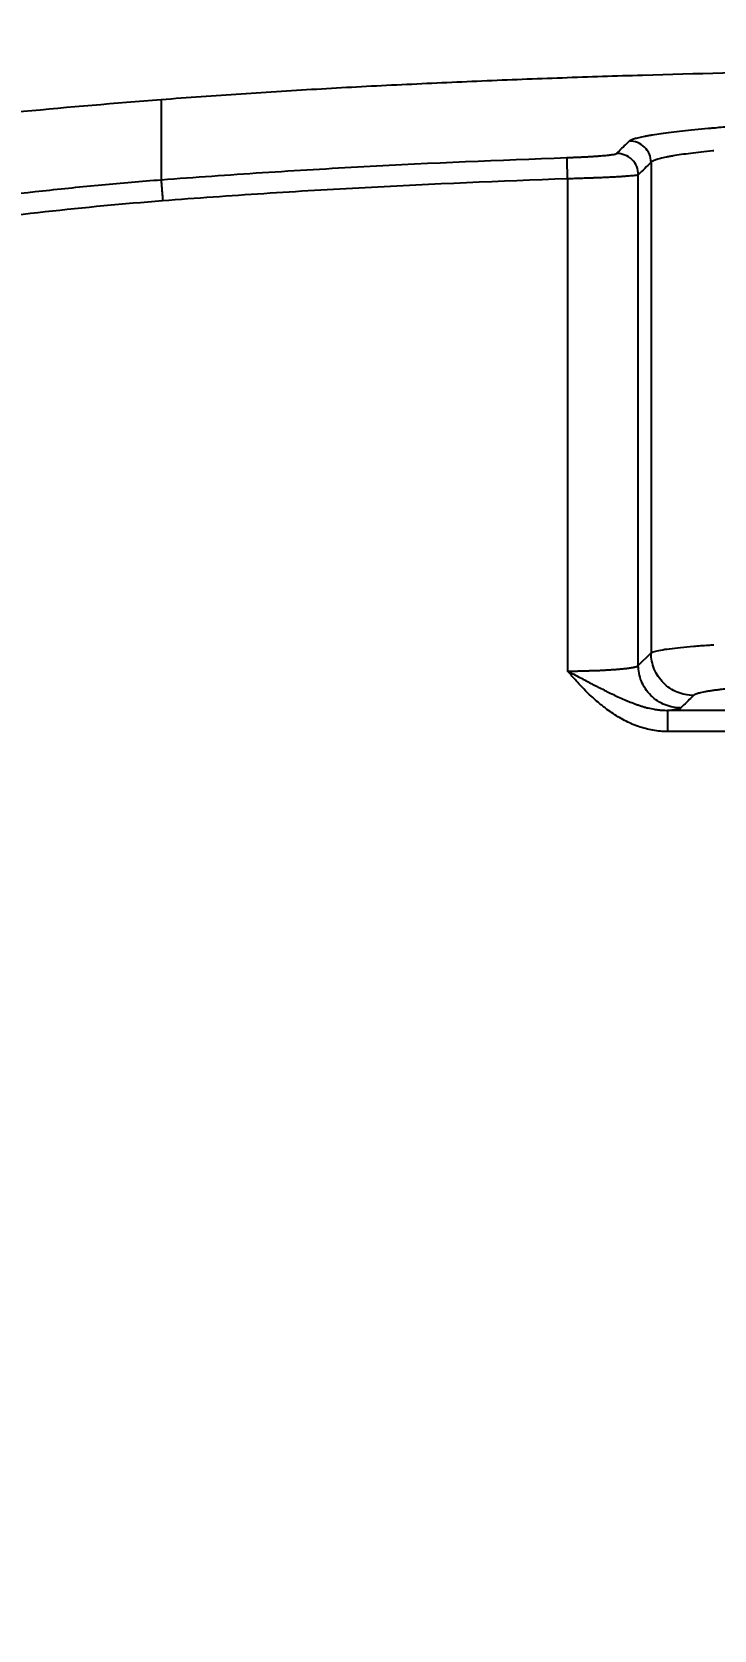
# Model space of a CAD drawing. Extents: x 2759 to 9191, y -64 to 2464.
# Drawn here: x 6710.8 to 6759, y 1772.8 to 1885.6 of the extents above; entities that cross this region are included whole.
import ezdxf

# ---------------------------------------------------------------- set-up
doc = ezdxf.new("R2010")
doc.units = 0
doc.header["$LTSCALE"] = 20
doc.header["$MEASUREMENT"] = 0
doc.layers.get('0').update_dxf_attribs({"linetype": 'CONTINUOUS'})
doc.layers.get('DEFPOINTS').update_dxf_attribs({"linetype": 'CONTINUOUS'})
doc.styles.get("Standard").update_dxf_attribs({"font": 'NanumGothic.ttf'})
doc.dimstyles.get("Standard").update_dxf_attribs({"dimtxt": 2.7, "dimasz": 2.5, "dimexe": 1.5, "dimexo": 1.5, "dimgap": 1.5, "dimtad": 1, "dimdec": 0, "dimlfac": 10, "dimzin": 0, "dimdsep": 46, "dimtxsty": 'Standard', "dimcen": 0, "dimclrt": 2, "dimadec": 0, "dimazin": 0, "dimtfac": 1, "dimtdec": 0, "dimtmove": 0, "dimatfit": 3, "dimfxl": 0, "dimtolj": 1, "dimtzin": 0, "dimarcsym": 0})

# ---------------------------------------------------------------- blocks, each defined once
blk = doc.blocks.new('*D28')
at = {"color": 3, "lineweight": -2}
for p, q in [((6574.99, 1685.19), (6574.99, 1966.5)), ((7259.58, 1685.19), (7259.58, 1966.5)), ((6594.99, 1961.5), (7239.58, 1961.5))]:
    blk.add_line(p, q, dxfattribs=at)
at = {"color": 3}
for points in [[(6594.99, 1964.83), (6594.99, 1958.17), (6574.99, 1961.5)], [(7239.58, 1964.83), (7239.58, 1958.17), (7259.58, 1961.5)]]:
    blk.add_solid(points, dxfattribs=at)
at = {"layer": 'DEFPOINTS', "color": 0}
for p in [(7259.58, 1961.5), (6574.99, 1683.69), (7259.58, 1683.69)]:
    blk.add_point(p, dxfattribs=at)
at = {"color": 2, "insert": (6917.29, 1985.11), "char_height": 25, "attachment_point": 5}
blk.add_mtext('\\A1;685', dxfattribs=at)

msp = doc.modelspace()

# ---------------------------------------------------------------- linework, layer by layer
at = {"color": 7, "linetype": 'Continuous'}
for p, q in [((6754.54, 1876.39), (6754.54, 1841.75)), ((6753.64, 1840.86), (6753.64, 1875.51)), ((6753.64, 1840.86), (6754.54, 1841.75))]:
    msp.add_line(p, q, dxfattribs=at)
for centre, major_axis, ratio, start_param, end_param in [((6753.04, 1876.39), (-1.05, 1.07), 0.997304, 3.935721, 5.534739), ((6748.65, 1875.22), (-0.05, 1.5), 0.00001, 4.712414, 6.233299), ((6752.15, 1875.51), (-1.05, 1.07), 0.997302, 3.935293, 5.53518)]:
    msp.add_ellipse(centre, major_axis=major_axis, ratio=ratio, start_param=start_param, end_param=end_param, dxfattribs=at)
for points, knots in [([(6765.29, 1882.81), (6761.51, 1882.73), (6757.73, 1882.64), (6752.05, 1882.47), (6750.16, 1882.41), (6746.38, 1882.27), (6744.49, 1882.2), (6740.71, 1882.04), (6738.82, 1881.95), (6735.04, 1881.77), (6731.26, 1881.57), (6727.49, 1881.33), (6723.71, 1881.08), (6721.83, 1880.95), (6719.94, 1880.8)], [0, 0, 0, 0, 0.25, 0.25, 0.375, 0.375, 0.5, 0.5, 0.625, 0.625, 0.75, 0.875, 0.875, 1, 1, 1, 1]), ([(6719.94, 1880.8), (6716.7, 1880.55), (6713.45, 1880.28), (6706.98, 1879.65), (6703.75, 1879.3), (6697.3, 1878.51), (6694.08, 1878.07), (6689.26, 1877.33), (6687.66, 1877.06), (6684.45, 1876.51), (6682.85, 1876.21), (6680.46, 1875.75), (6679.66, 1875.59), (6678.46, 1875.34), (6678.06, 1875.26), (6677.27, 1875.09), (6675.27, 1874.66), (6673.29, 1874.2), (6670.14, 1873.44), (6668.57, 1873.03), (6665.44, 1872.18), (6663.89, 1871.74), (6659.25, 1870.33), (6656.19, 1869.3), (6651.65, 1867.6), (6650.15, 1867), (6647.17, 1865.76), (6645.68, 1865.11), (6642.74, 1863.74), (6641.28, 1863.03), (6639.11, 1861.91), (6638.39, 1861.53), (6637.31, 1860.94), (6636.96, 1860.74), (6636.42, 1860.44), (6636.24, 1860.34), (6635.88, 1860.14), (6634.29, 1859.23), (6632.72, 1858.28), (6629.98, 1856.53), (6628.64, 1855.62), (6626.01, 1853.74), (6624.72, 1852.77), (6622.19, 1850.77), (6620.96, 1849.74), (6618.54, 1847.6), (6617.36, 1846.5), (6615.64, 1844.8), (6615.07, 1844.22), (6613.95, 1843.05), (6613.4, 1842.46), (6612.3, 1841.25), (6611.76, 1840.64), (6610.97, 1839.71), (6610.7, 1839.4), (6610.18, 1838.77), (6609.92, 1838.45), (6608.62, 1836.86), (6607.62, 1835.56), (6606.41, 1833.9), (6606.17, 1833.57), (6605.7, 1832.9), (6604.99, 1831.89), (6604.31, 1830.87), (6602.96, 1828.82), (6602.09, 1827.44), (6600.42, 1824.63), (6599.62, 1823.2), (6598.08, 1820.32), (6597.33, 1818.86), (6596.44, 1817.02), (6596.26, 1816.65), (6595.91, 1815.91), (6595.39, 1814.79), (6594.88, 1813.67), (6593.89, 1811.42), (6593.26, 1809.91), (6592.65, 1808.38)], [0, 0, 0, 0, 0.0625, 0.0625, 0.125, 0.125, 0.1875, 0.1875, 0.21875, 0.21875, 0.25, 0.25, 0.265625, 0.265625, 0.273437, 0.273437, 0.28125, 0.3125, 0.3125, 0.34375, 0.34375, 0.375, 0.375, 0.4375, 0.4375, 0.46875, 0.46875, 0.5, 0.5, 0.53125, 0.53125, 0.546875, 0.546875, 0.554687, 0.554687, 0.558594, 0.558594, 0.5625, 0.59375, 0.59375, 0.625, 0.625, 0.65625, 0.65625, 0.6875, 0.6875, 0.71875, 0.71875, 0.734375, 0.734375, 0.75, 0.75, 0.765625, 0.765625, 0.773437, 0.773437, 0.78125, 0.78125, 0.8125, 0.8125, 0.820312, 0.820312, 0.828125, 0.84375, 0.84375, 0.875, 0.875, 0.90625, 0.90625, 0.9375, 0.9375, 0.945312, 0.945312, 0.953125, 0.96875, 0.96875, 1, 1, 1, 1]), ([(6719.94, 1880.8), (6719.94, 1880.78), (6719.94, 1880.75), (6719.94, 1880.7), (6719.94, 1880.65), (6719.94, 1880.6), (6719.94, 1880.54), (6719.94, 1880.49), (6719.94, 1880.44), (6719.94, 1880.36), (6719.94, 1880.22), (6719.94, 1880.05), (6719.94, 1879.86), (6719.94, 1879.67), (6719.94, 1879.45), (6719.94, 1879.14), (6719.94, 1878.77), (6719.94, 1878.35), (6719.94, 1877.95), (6719.94, 1877.64), (6719.94, 1877.38), (6719.94, 1877.13), (6719.94, 1876.76), (6719.94, 1876.46), (6719.94, 1876.27), (6719.94, 1876.21), (6719.94, 1876.15), (6719.94, 1876.1), (6719.94, 1876.04), (6719.94, 1875.98), (6719.94, 1875.93), (6719.94, 1875.87), (6719.94, 1875.82), (6719.94, 1875.76), (6719.94, 1875.72), (6719.94, 1875.68), (6719.94, 1875.66), (6719.94, 1875.62), (6719.94, 1875.58), (6719.94, 1875.53), (6719.94, 1875.46), (6719.94, 1875.41), (6719.94, 1875.36), (6719.94, 1875.33), (6719.94, 1875.29), (6719.94, 1875.26), (6719.94, 1875.23), (6719.94, 1875.19), (6719.94, 1875.17), (6719.94, 1875.16)], [0, 0, 0, 0, 0.009096, 0.018192, 0.027287, 0.036383, 0.045478, 0.054574, 0.063669, 0.074492, 0.098825, 0.136669, 0.164664, 0.198329, 0.237663, 0.282668, 0.360993, 0.435768, 0.506992, 0.574667, 0.599238, 0.643928, 0.708738, 0.793666, 0.803621, 0.813575, 0.82353, 0.833485, 0.843439, 0.853394, 0.863348, 0.873303, 0.883257, 0.893211, 0.903165, 0.906068, 0.91061, 0.916791, 0.924613, 0.934074, 0.945175, 0.957915, 0.963928, 0.969941, 0.975953, 0.981965, 0.987977, 0.993989, 1, 1, 1, 1]), ([(6752.99, 1877.89), (6753.02, 1877.91), (6753.07, 1877.94), (6753.19, 1878), (6753.35, 1878.06), (6753.68, 1878.15), (6753.96, 1878.21), (6754.2, 1878.25), (6754.32, 1878.28), (6754.48, 1878.3), (6754.55, 1878.32), (6754.6, 1878.32), (6754.62, 1878.33), (6754.83, 1878.36), (6755.04, 1878.39), (6755.48, 1878.46), (6755.95, 1878.52), (6756.74, 1878.61), (6757.61, 1878.7), (6758.25, 1878.76), (6758.66, 1878.8), (6758.79, 1878.81), (6758.92, 1878.82), (6759.01, 1878.83), (6759.05, 1878.83), (6759.27, 1878.85), (6759.44, 1878.87), (6759.98, 1878.91), (6760.72, 1878.97), (6761.9, 1879.05), (6763.14, 1879.13), (6764.01, 1879.18), (6764.9, 1879.23), (6765.35, 1879.26), (6765.82, 1879.28)], [0, 0, 0, 0, 0.0625, 0.0625, 0.125, 0.1875, 0.25, 0.25, 0.28125, 0.296875, 0.304688, 0.304688, 0.3125, 0.3125, 0.375, 0.375, 0.4375, 0.5, 0.5625, 0.625, 0.625, 0.640625, 0.648438, 0.648438, 0.65625, 0.65625, 0.6875, 0.6875, 0.75, 0.8125, 0.875, 0.9375, 0.9375, 1, 1, 1, 1]), ([(6752.1, 1877), (6752.15, 1877.06), (6752.2, 1877.11), (6752.46, 1877.36), (6752.67, 1877.57), (6752.92, 1877.81), (6752.96, 1877.85), (6752.99, 1877.89)], [0, 0, 0, 0, 0.175122, 0.175122, 0.875609, 0.875609, 1, 1, 1, 1]), ([(6719.94, 1875.16), (6722.32, 1875.34), (6724.71, 1875.51), (6729.48, 1875.82), (6731.87, 1875.96), (6739.04, 1876.35), (6743.82, 1876.55), (6748.6, 1876.72)], [0, 0, 0, 0, 0.25, 0.25, 0.5, 0.5, 1, 1, 1, 1]), ([(6748.6, 1876.72), (6748.71, 1876.72), (6748.82, 1876.73), (6749.04, 1876.74), (6749.26, 1876.75), (6749.47, 1876.76), (6749.63, 1876.76), (6749.69, 1876.77), (6749.77, 1876.77), (6749.79, 1876.77), (6749.84, 1876.78), (6749.97, 1876.78), (6750.2, 1876.8), (6750.49, 1876.81), (6750.67, 1876.83), (6750.78, 1876.83), (6750.8, 1876.83), (6750.84, 1876.84), (6750.91, 1876.84), (6750.97, 1876.85), (6751.09, 1876.86), (6751.24, 1876.87), (6751.38, 1876.88), (6751.48, 1876.89), (6751.51, 1876.9), (6751.55, 1876.9), (6751.57, 1876.9), (6751.6, 1876.91), (6751.67, 1876.91), (6751.78, 1876.93), (6751.91, 1876.95), (6751.97, 1876.96), (6752.01, 1876.97), (6752.03, 1876.97), (6752.05, 1876.98), (6752.06, 1876.98), (6752.08, 1876.99), (6752.09, 1877), (6752.1, 1877)], [0, 0, 0, 0, 0.0625, 0.0625, 0.125, 0.1875, 0.1875, 0.21875, 0.21875, 0.234375, 0.234375, 0.25, 0.3125, 0.375, 0.4375, 0.4375, 0.453125, 0.453125, 0.46875, 0.5, 0.5, 0.5625, 0.625, 0.625, 0.65625, 0.65625, 0.671875, 0.671875, 0.6875, 0.75, 0.8125, 0.875, 0.875, 0.90625, 0.90625, 0.9375, 0.9375, 1, 1, 1, 1]), ([(6758.97, 1877.21), (6758.95, 1877.21), (6758.63, 1877.18), (6758.06, 1877.11), (6757.32, 1877.02), (6756.88, 1876.96), (6756.46, 1876.9), (6756.27, 1876.87), (6756.07, 1876.83), (6756.05, 1876.83), (6756, 1876.82), (6755.94, 1876.81), (6755.79, 1876.78), (6755.67, 1876.76), (6755.45, 1876.71), (6755.18, 1876.65), (6754.87, 1876.56), (6754.72, 1876.5), (6754.61, 1876.45), (6754.57, 1876.42), (6754.54, 1876.39)], [0, 0, 0, 0, 0.00952, 0.119573, 0.229626, 0.33968, 0.33968, 0.449733, 0.449733, 0.46349, 0.46349, 0.477246, 0.50476, 0.559787, 0.559787, 0.66984, 0.779893, 0.889947, 0.889947, 1, 1, 1, 1]), ([(6748.65, 1875.22), (6743.88, 1875.05), (6739.11, 1874.85), (6731.96, 1874.47), (6729.58, 1874.33), (6724.82, 1874.02), (6722.43, 1873.85), (6720.05, 1873.66)], [0, 0, 0, 0, 0.5, 0.5, 0.75, 0.75, 1, 1, 1, 1]), ([(6753.64, 1875.51), (6753.64, 1875.5), (6753.62, 1875.49), (6753.58, 1875.49), (6753.57, 1875.48), (6753.54, 1875.48), (6753.52, 1875.47), (6753.46, 1875.46), (6753.42, 1875.46), (6753.31, 1875.45), (6753.2, 1875.43), (6753.05, 1875.42), (6752.95, 1875.41), (6752.93, 1875.41), (6752.89, 1875.41), (6752.87, 1875.4), (6752.8, 1875.4), (6752.76, 1875.4), (6752.62, 1875.39), (6752.42, 1875.37), (6752.21, 1875.36), (6752.03, 1875.35), (6751.95, 1875.35), (6751.85, 1875.34), (6751.79, 1875.34), (6751.76, 1875.34), (6751.61, 1875.33), (6751.48, 1875.32), (6751.21, 1875.31), (6750.94, 1875.3), (6750.65, 1875.29), (6750.47, 1875.28), (6750.43, 1875.28), (6750.36, 1875.28), (6750.32, 1875.27), (6750.2, 1875.27), (6750.13, 1875.27), (6749.9, 1875.26), (6749.59, 1875.25), (6749.28, 1875.24), (6748.97, 1875.23), (6748.81, 1875.23), (6748.65, 1875.22)], [0, 0, 0, 0, 0.0625, 0.0625, 0.09375, 0.09375, 0.125, 0.125, 0.1875, 0.1875, 0.25, 0.3125, 0.3125, 0.328125, 0.328125, 0.34375, 0.34375, 0.375, 0.375, 0.4375, 0.5, 0.5, 0.53125, 0.546875, 0.546875, 0.5625, 0.5625, 0.625, 0.625, 0.6875, 0.75, 0.75, 0.765625, 0.765625, 0.78125, 0.78125, 0.8125, 0.8125, 0.875, 0.9375, 0.9375, 1, 1, 1, 1]), ([(6719.94, 1492.22), (6717.15, 1492.43), (6714.36, 1492.69), (6708.81, 1493.31), (6706.05, 1493.66), (6700.54, 1494.46), (6697.8, 1494.91), (6692.34, 1495.92), (6689.62, 1496.48), (6684.21, 1497.71), (6681.52, 1498.38), (6676.16, 1499.85), (6673.5, 1500.66), (6669.53, 1501.97), (6668.21, 1502.42), (6665.58, 1503.37), (6664.27, 1503.86), (6662.31, 1504.63), (6661.33, 1505.02), (6660.35, 1505.43), (6659.87, 1505.63), (6659.7, 1505.7), (6659.38, 1505.84), (6657.92, 1506.46), (6656.48, 1507.1), (6653.94, 1508.29), (6651.42, 1509.51), (6647.71, 1511.47), (6645.29, 1512.86), (6642.9, 1514.3), (6641.71, 1515.04), (6639.38, 1516.57), (6638.22, 1517.36), (6635.94, 1518.98), (6634.82, 1519.82), (6633.15, 1521.11), (6632.33, 1521.77), (6631.37, 1522.55), (6630.97, 1522.89), (6630.7, 1523.12), (6630.56, 1523.23), (6629.35, 1524.26), (6628.3, 1525.2), (6626.25, 1527.11), (6625.25, 1528.08), (6623.3, 1530.07), (6622.35, 1531.09), (6620.5, 1533.16), (6619.6, 1534.22), (6617.85, 1536.38), (6617.01, 1537.48), (6615.36, 1539.72), (6614.57, 1540.86), (6613.41, 1542.6), (6613.04, 1543.19), (6612.29, 1544.38), (6611.93, 1544.97), (6611.21, 1546.18), (6610.86, 1546.78), (6610.16, 1548.01), (6609.82, 1548.62), (6609.4, 1549.4), (6609.32, 1549.55), (6609.15, 1549.87), (6609.07, 1550.02), (6608.82, 1550.49), (6608.33, 1551.43), (6607.85, 1552.37), (6606.92, 1554.26), (6606.32, 1555.52), (6605.15, 1558.07), (6604.6, 1559.35), (6602.98, 1563.22), (6601.98, 1565.82), (6600.12, 1571.08), (6599.25, 1573.73), (6597.64, 1579.06), (6596.89, 1581.75), (6595.5, 1587.16), (6594.85, 1589.89), (6594.1, 1593.31), (6593.88, 1594.34), (6593.66, 1595.37), (6593.52, 1596.06), (6593.45, 1596.4), (6593.1, 1598.12), (6592.83, 1599.5), (6592.06, 1603.62), (6591.58, 1606.38), (6590.7, 1611.89), (6590.3, 1614.64), (6589.17, 1622.91), (6588.55, 1628.42), (6587.76, 1636.69), (6587.51, 1639.45), (6587.08, 1644.97), (6586.89, 1647.73), (6586.39, 1656.01), (6585.91, 1667.06), (6585.76, 1678.11), (6585.76, 1689.17), (6585.83, 1694.7), (6586.14, 1705.76), (6586.38, 1711.29), (6586.89, 1719.6), (6587.08, 1722.37), (6587.51, 1727.91), (6587.75, 1730.68), (6588.29, 1736.22), (6588.58, 1738.99), (6589.05, 1743.14), (6589.22, 1744.53), (6589.57, 1747.3), (6589.75, 1748.69), (6590.69, 1755.62), (6591.57, 1761.14), (6593.11, 1769.36), (6593.66, 1772.09), (6594.86, 1777.54), (6595.51, 1780.25), (6596.9, 1785.65), (6597.64, 1788.33), (6599.26, 1793.68), (6600.13, 1796.34), (6601.19, 1799.31), (6601.3, 1799.64), (6601.54, 1800.3), (6601.66, 1800.63), (6602.03, 1801.62), (6602.77, 1803.59), (6603.55, 1805.53), (6605.17, 1809.4), (6606.33, 1811.93), (6607.87, 1815.05), (6608.19, 1815.67), (6608.83, 1816.9), (6609.15, 1817.52), (6610.15, 1819.35), (6610.83, 1820.56), (6611.9, 1822.36), (6612.26, 1822.95), (6613, 1824.13), (6613.38, 1824.72), (6614.54, 1826.47), (6615.34, 1827.62), (6616.58, 1829.32), (6617.01, 1829.88), (6617.54, 1830.58), (6617.65, 1830.72), (6617.87, 1831), (6618.2, 1831.41), (6619.4, 1832.93), (6620.54, 1834.26), (6622.4, 1836.34), (6623.35, 1837.36), (6625.3, 1839.34), (6626.29, 1840.31), (6628.32, 1842.2), (6629.36, 1843.12), (6631.47, 1844.92), (6632.55, 1845.79), (6634.74, 1847.5), (6635.85, 1848.33), (6638.12, 1849.95), (6639.27, 1850.74), (6641.03, 1851.89), (6641.91, 1852.46), (6642.96, 1853.1), (6643.41, 1853.38), (6643.71, 1853.56), (6643.86, 1853.65), (6645.21, 1854.47), (6646.43, 1855.17), (6648.88, 1856.52), (6651.35, 1857.83), (6653.85, 1859.05), (6657.63, 1860.81), (6660.18, 1861.91), (6665.35, 1863.94), (6667.96, 1864.89), (6673.23, 1866.64), (6675.89, 1867.44), (6679.93, 1868.56), (6681.28, 1868.92), (6683.31, 1869.43), (6683.99, 1869.6), (6685.01, 1869.84), (6685.35, 1869.92), (6686.04, 1870.08), (6687.74, 1870.48), (6689.45, 1870.85), (6691.51, 1871.27), (6692.2, 1871.41), (6693.58, 1871.68), (6694.26, 1871.81), (6697.71, 1872.45), (6700.47, 1872.9), (6706.01, 1873.71), (6708.79, 1874.07), (6712.96, 1874.53), (6714.35, 1874.67), (6717.15, 1874.93), (6718.54, 1875.05), (6719.94, 1875.16)], [0, 0, 0, 0, 0.015625, 0.015625, 0.03125, 0.03125, 0.046875, 0.046875, 0.0625, 0.0625, 0.078125, 0.078125, 0.09375, 0.09375, 0.101562, 0.101562, 0.109375, 0.109375, 0.113281, 0.115234, 0.115234, 0.116211, 0.116211, 0.117187, 0.125, 0.125, 0.132812, 0.140625, 0.148437, 0.148437, 0.15625, 0.15625, 0.164062, 0.164062, 0.171875, 0.171875, 0.175781, 0.177734, 0.178711, 0.178711, 0.179687, 0.179687, 0.1875, 0.1875, 0.195312, 0.195312, 0.203125, 0.203125, 0.210937, 0.210937, 0.21875, 0.21875, 0.226562, 0.226562, 0.230469, 0.230469, 0.234375, 0.234375, 0.238281, 0.238281, 0.242187, 0.242187, 0.243164, 0.243164, 0.244141, 0.244141, 0.246094, 0.25, 0.25, 0.257812, 0.257812, 0.265625, 0.265625, 0.28125, 0.28125, 0.296875, 0.296875, 0.3125, 0.3125, 0.328125, 0.328125, 0.332031, 0.333984, 0.333984, 0.335937, 0.335937, 0.34375, 0.34375, 0.359375, 0.359375, 0.375, 0.375, 0.40625, 0.40625, 0.421875, 0.421875, 0.4375, 0.4375, 0.46875, 0.5, 0.5, 0.53125, 0.53125, 0.5625, 0.5625, 0.578125, 0.578125, 0.59375, 0.59375, 0.609375, 0.609375, 0.617187, 0.617187, 0.625, 0.625, 0.65625, 0.65625, 0.671875, 0.671875, 0.6875, 0.6875, 0.703125, 0.703125, 0.71875, 0.71875, 0.720703, 0.720703, 0.722656, 0.722656, 0.726562, 0.734375, 0.734375, 0.75, 0.75, 0.753906, 0.753906, 0.757812, 0.757812, 0.765625, 0.765625, 0.769531, 0.769531, 0.773437, 0.773437, 0.78125, 0.78125, 0.785156, 0.785156, 0.786133, 0.786133, 0.787109, 0.789062, 0.796875, 0.796875, 0.804687, 0.804687, 0.8125, 0.8125, 0.820312, 0.820312, 0.828125, 0.828125, 0.835937, 0.835937, 0.84375, 0.84375, 0.847656, 0.849609, 0.850586, 0.850586, 0.851562, 0.851562, 0.859375, 0.859375, 0.867187, 0.875, 0.875, 0.890625, 0.890625, 0.90625, 0.90625, 0.921875, 0.921875, 0.929687, 0.929687, 0.933594, 0.933594, 0.935547, 0.935547, 0.9375, 0.945312, 0.945312, 0.949219, 0.949219, 0.953125, 0.953125, 0.96875, 0.96875, 0.984375, 0.984375, 0.992187, 0.992187, 1, 1, 1, 1]), ([(6719.94, 1875.16), (6719.94, 1875.15), (6719.94, 1875.14), (6719.94, 1875.09), (6719.95, 1875.06), (6719.95, 1874.98), (6719.96, 1874.94), (6719.96, 1874.83), (6719.97, 1874.76), (6719.98, 1874.63), (6719.99, 1874.55), (6720, 1874.39), (6720, 1874.31), (6720.02, 1874.13), (6720.03, 1874.04), (6720.04, 1873.85), (6720.05, 1873.76), (6720.05, 1873.66)], [0, 0, 0, 0, 0.125, 0.125, 0.25, 0.25, 0.375, 0.375, 0.5, 0.5, 0.625, 0.625, 0.75, 0.75, 0.875, 0.875, 1, 1, 1, 1]), ([(6720.05, 1873.66), (6717.28, 1873.45), (6714.52, 1873.19), (6709, 1872.58), (6706.26, 1872.23), (6700.78, 1871.44), (6698.05, 1870.99), (6692.61, 1869.98), (6689.9, 1869.43), (6684.5, 1868.2), (6681.81, 1867.53), (6677.79, 1866.42), (6676.45, 1866.03), (6674.79, 1865.53), (6674.45, 1865.42), (6673.79, 1865.22), (6672.79, 1864.91), (6671.8, 1864.59), (6668.5, 1863.49), (6665.89, 1862.55), (6660.74, 1860.52), (6658.19, 1859.43), (6654.43, 1857.67), (6651.94, 1856.46), (6649.49, 1855.16), (6647.06, 1853.81), (6645.85, 1853.12), (6644.51, 1852.31), (6644.36, 1852.21), (6644.06, 1852.03), (6643.61, 1851.76), (6642.58, 1851.12), (6641.7, 1850.55), (6639.96, 1849.41), (6638.82, 1848.63), (6636.58, 1847.02), (6635.47, 1846.19), (6633.3, 1844.5), (6632.24, 1843.63), (6630.15, 1841.84), (6629.12, 1840.93), (6627.11, 1839.05), (6626.13, 1838.08), (6624.21, 1836.11), (6623.27, 1835.1), (6621.43, 1833.02), (6620.53, 1831.96), (6619.44, 1830.6), (6619.22, 1830.33), (6618.9, 1829.92), (6618.79, 1829.78), (6618.58, 1829.5), (6618.04, 1828.81), (6617.52, 1828.11), (6616.29, 1826.42), (6615.51, 1825.27), (6613.99, 1822.95), (6613.26, 1821.78), (6611.86, 1819.4), (6611.19, 1818.2), (6609.89, 1815.77), (6609.26, 1814.54), (6607.43, 1810.83), (6606.3, 1808.31), (6604.7, 1804.47), (6603.94, 1802.54), (6603.21, 1800.58), (6602.91, 1799.77), (6602.85, 1799.6), (6602.73, 1799.27), (6602.55, 1798.78), (6602.38, 1798.29), (6601.34, 1795.34), (6600.49, 1792.7), (6598.9, 1787.4), (6598.16, 1784.73), (6596.8, 1779.38), (6596.16, 1776.69), (6594.99, 1771.29), (6594.44, 1768.58), (6593.43, 1763.14), (6592.73, 1759.05), (6592, 1754.26), (6591.65, 1751.85), (6591.51, 1750.82), (6591.41, 1750.14), (6591.37, 1749.79), (6590.95, 1746.7), (6590.27, 1741.2), (6589.7, 1735.71), (6589.17, 1730.22), (6588.94, 1727.47), (6588.51, 1721.98), (6588.32, 1719.23), (6587.82, 1711), (6587.59, 1705.51), (6587.28, 1694.54), (6587.21, 1689.06), (6587.21, 1678.1), (6587.29, 1672.62), (6587.6, 1661.66), (6587.83, 1656.19), (6588.33, 1647.98), (6588.52, 1645.24), (6588.95, 1639.77), (6589.19, 1637.03), (6589.97, 1628.83), (6590.59, 1623.36), (6591.69, 1615.17), (6592.09, 1612.44), (6592.96, 1606.97), (6593.43, 1604.25), (6594.19, 1600.15), (6594.46, 1598.79), (6594.8, 1597.08), (6594.87, 1596.74), (6595.01, 1596.06), (6595.22, 1595.04), (6596.02, 1591.3), (6596.82, 1587.92), (6598.19, 1582.55), (6598.93, 1579.88), (6600.51, 1574.59), (6601.37, 1571.96), (6603.2, 1566.75), (6604.18, 1564.16), (6605.78, 1560.33), (6606.88, 1557.78), (6608.06, 1555.27), (6608.99, 1553.39), (6609.46, 1552.46), (6610.02, 1551.37), (6610.27, 1550.91), (6610.43, 1550.6), (6610.51, 1550.44), (6611.26, 1549.06), (6611.94, 1547.84), (6613, 1546.04), (6613.36, 1545.45), (6614.1, 1544.27), (6614.47, 1543.69), (6615.61, 1541.95), (6616.39, 1540.82), (6618.01, 1538.59), (6618.85, 1537.5), (6620.58, 1535.36), (6621.47, 1534.31), (6623.3, 1532.25), (6624.24, 1531.24), (6626.17, 1529.26), (6627.16, 1528.29), (6629.19, 1526.39), (6630.23, 1525.47), (6631.43, 1524.44), (6631.56, 1524.33), (6631.83, 1524.11), (6631.96, 1523.99), (6632.37, 1523.66), (6633.18, 1522.99), (6633.99, 1522.34), (6635.64, 1521.05), (6636.76, 1520.22), (6639.02, 1518.61), (6640.17, 1517.83), (6642.48, 1516.31), (6643.66, 1515.58), (6646.03, 1514.16), (6648.43, 1512.78), (6652.1, 1510.83), (6654.6, 1509.62), (6657.13, 1508.45), (6658.4, 1507.88), (6659.84, 1507.26), (6660, 1507.19), (6660.32, 1507.06), (6660.49, 1506.99), (6660.97, 1506.79), (6661.94, 1506.39), (6662.91, 1506), (6664.85, 1505.24), (6666.15, 1504.75), (6668.76, 1503.81), (6670.07, 1503.36), (6674.01, 1502.06), (6676.65, 1501.27), (6681.96, 1499.81), (6684.63, 1499.14), (6689.99, 1497.93), (6692.69, 1497.38), (6698.1, 1496.38), (6700.82, 1495.93), (6706.28, 1495.14), (6709.02, 1494.79), (6714.52, 1494.18), (6717.28, 1493.93), (6720.05, 1493.71)], [0, 0, 0, 0, 0.015625, 0.015625, 0.03125, 0.03125, 0.046875, 0.046875, 0.0625, 0.0625, 0.078125, 0.078125, 0.085938, 0.085938, 0.087891, 0.087891, 0.089844, 0.09375, 0.09375, 0.109375, 0.109375, 0.125, 0.125, 0.132812, 0.140625, 0.140625, 0.148437, 0.148437, 0.149414, 0.149414, 0.150391, 0.152344, 0.15625, 0.15625, 0.164062, 0.164062, 0.171875, 0.171875, 0.179687, 0.179687, 0.1875, 0.1875, 0.195312, 0.195312, 0.203125, 0.203125, 0.210938, 0.210938, 0.212891, 0.212891, 0.213867, 0.213867, 0.214844, 0.21875, 0.21875, 0.226563, 0.226563, 0.234375, 0.234375, 0.242188, 0.242188, 0.25, 0.25, 0.265625, 0.265625, 0.273438, 0.277344, 0.277344, 0.27832, 0.27832, 0.279297, 0.28125, 0.28125, 0.296875, 0.296875, 0.3125, 0.3125, 0.328125, 0.328125, 0.34375, 0.34375, 0.359375, 0.367188, 0.371094, 0.373047, 0.373047, 0.375, 0.375, 0.390625, 0.40625, 0.40625, 0.421875, 0.421875, 0.4375, 0.4375, 0.46875, 0.46875, 0.5, 0.5, 0.53125, 0.53125, 0.5625, 0.5625, 0.578125, 0.578125, 0.59375, 0.59375, 0.625, 0.625, 0.640625, 0.640625, 0.65625, 0.65625, 0.664063, 0.664063, 0.666016, 0.666016, 0.667969, 0.671875, 0.6875, 0.6875, 0.703125, 0.703125, 0.71875, 0.71875, 0.734375, 0.734375, 0.742188, 0.75, 0.75, 0.753906, 0.755859, 0.756836, 0.756836, 0.757813, 0.757813, 0.765625, 0.765625, 0.769531, 0.769531, 0.773438, 0.773438, 0.78125, 0.78125, 0.789063, 0.789063, 0.796875, 0.796875, 0.804688, 0.804688, 0.8125, 0.8125, 0.820313, 0.820313, 0.821289, 0.821289, 0.822266, 0.822266, 0.824219, 0.828125, 0.828125, 0.835938, 0.835938, 0.84375, 0.84375, 0.851563, 0.851563, 0.859375, 0.867188, 0.875, 0.875, 0.882813, 0.882813, 0.883789, 0.883789, 0.884766, 0.884766, 0.886719, 0.890625, 0.890625, 0.898438, 0.898438, 0.90625, 0.90625, 0.921875, 0.921875, 0.9375, 0.9375, 0.953125, 0.953125, 0.96875, 0.96875, 0.984375, 0.984375, 1, 1, 1, 1]), ([(6754.54, 1841.75), (6754.58, 1841.78), (6754.66, 1841.82), (6754.89, 1841.89), (6755.04, 1841.92), (6755.4, 1841.99), (6755.61, 1842.02), (6756.08, 1842.08), (6756.34, 1842.11), (6756.91, 1842.17), (6757.22, 1842.19), (6757.88, 1842.25), (6758.23, 1842.28), (6758.71, 1842.31), (6758.84, 1842.32), (6758.97, 1842.33)], [0, 0, 0, 0, 0.157747, 0.157747, 0.315495, 0.315495, 0.473242, 0.473242, 0.630989, 0.630989, 0.788737, 0.788737, 0.946484, 0.946484, 1, 1, 1, 1]), ([(6757.54, 1838.75), (6757.34, 1838.75), (6757.15, 1838.77), (6756.76, 1838.85), (6756.57, 1838.9), (6756.21, 1839.05), (6756.04, 1839.15), (6755.71, 1839.36), (6755.56, 1839.49), (6755.28, 1839.77), (6755.16, 1839.92), (6754.94, 1840.24), (6754.84, 1840.42), (6754.69, 1840.78), (6754.64, 1840.97), (6754.56, 1841.35), (6754.54, 1841.55), (6754.54, 1841.75)], [0, 0, 0, 0, 0.125, 0.125, 0.25, 0.25, 0.375, 0.375, 0.5, 0.5, 0.625, 0.625, 0.75, 0.75, 0.875, 0.875, 1, 1, 1, 1]), ([(6748.65, 1840.47), (6748.66, 1840.47), (6748.69, 1840.47), (6748.72, 1840.47), (6748.76, 1840.47), (6748.79, 1840.47), (6748.83, 1840.47), (6748.86, 1840.47), (6748.9, 1840.47), (6748.94, 1840.47), (6748.97, 1840.47), (6749.01, 1840.47), (6749.05, 1840.47), (6749.08, 1840.47), (6749.12, 1840.47), (6749.16, 1840.47), (6749.2, 1840.47), (6749.23, 1840.47), (6749.27, 1840.47), (6749.31, 1840.47), (6749.35, 1840.47), (6749.38, 1840.48), (6749.42, 1840.48), (6749.46, 1840.48), (6749.5, 1840.48), (6749.54, 1840.48), (6749.57, 1840.48), (6749.61, 1840.48), (6749.65, 1840.48), (6749.69, 1840.48), (6749.73, 1840.48), (6749.77, 1840.48), (6749.8, 1840.48), (6749.84, 1840.49), (6749.88, 1840.49), (6749.92, 1840.49), (6749.96, 1840.49), (6750, 1840.49), (6750.04, 1840.49), (6750.08, 1840.49), (6750.12, 1840.49), (6750.16, 1840.49), (6750.2, 1840.5), (6750.23, 1840.5), (6750.27, 1840.5), (6750.31, 1840.5), (6750.35, 1840.5), (6750.39, 1840.5), (6750.43, 1840.5), (6750.47, 1840.5), (6750.51, 1840.51), (6750.55, 1840.51), (6750.59, 1840.51), (6750.63, 1840.51), (6750.67, 1840.51), (6750.71, 1840.51), (6750.75, 1840.52), (6750.79, 1840.52), (6750.83, 1840.52), (6750.87, 1840.52), (6750.9, 1840.52), (6750.94, 1840.52), (6750.98, 1840.53), (6751.02, 1840.53), (6751.06, 1840.53), (6751.1, 1840.53), (6751.14, 1840.53), (6751.18, 1840.54), (6751.22, 1840.54), (6751.26, 1840.54), (6751.29, 1840.54), (6751.33, 1840.54), (6751.37, 1840.55), (6751.41, 1840.55), (6751.45, 1840.55), (6751.49, 1840.55), (6751.52, 1840.56), (6751.56, 1840.56), (6751.6, 1840.56), (6751.64, 1840.56), (6751.67, 1840.56), (6751.71, 1840.57), (6751.75, 1840.57), (6751.79, 1840.57), (6751.82, 1840.57), (6751.86, 1840.58), (6751.9, 1840.58), (6751.93, 1840.58), (6751.97, 1840.58), (6752, 1840.59), (6752.04, 1840.59), (6752.08, 1840.59), (6752.11, 1840.6), (6752.15, 1840.6), (6752.18, 1840.6), (6752.22, 1840.6), (6752.25, 1840.61), (6752.28, 1840.61), (6752.32, 1840.61), (6752.35, 1840.62), (6752.38, 1840.62), (6752.42, 1840.62), (6752.45, 1840.62), (6752.48, 1840.63), (6752.51, 1840.63), (6752.55, 1840.63), (6752.58, 1840.64), (6752.61, 1840.64), (6752.64, 1840.64), (6752.67, 1840.65), (6752.7, 1840.65), (6752.73, 1840.65), (6752.76, 1840.66), (6752.79, 1840.66), (6752.82, 1840.66), (6752.85, 1840.67), (6752.88, 1840.67), (6752.9, 1840.67), (6752.93, 1840.68), (6752.96, 1840.68), (6752.98, 1840.68), (6753.01, 1840.69), (6753.04, 1840.69), (6753.06, 1840.7), (6753.09, 1840.7), (6753.11, 1840.7), (6753.13, 1840.71), (6753.16, 1840.71), (6753.18, 1840.71), (6753.2, 1840.72), (6753.23, 1840.72), (6753.25, 1840.73), (6753.27, 1840.73), (6753.29, 1840.73), (6753.31, 1840.74), (6753.33, 1840.74), (6753.35, 1840.75), (6753.37, 1840.75), (6753.39, 1840.75), (6753.4, 1840.76), (6753.42, 1840.76), (6753.44, 1840.77), (6753.45, 1840.77), (6753.47, 1840.78), (6753.48, 1840.78), (6753.5, 1840.78), (6753.51, 1840.79), (6753.52, 1840.79), (6753.54, 1840.8), (6753.55, 1840.8), (6753.56, 1840.81), (6753.57, 1840.81), (6753.58, 1840.82), (6753.59, 1840.82), (6753.6, 1840.82), (6753.61, 1840.83), (6753.61, 1840.83), (6753.62, 1840.84), (6753.63, 1840.84), (6753.63, 1840.85), (6753.64, 1840.85), (6753.64, 1840.86), (6753.64, 1840.86), (6753.64, 1840.86)], [0, 0, 0, 0, 0.004651, 0.009321, 0.014011, 0.01872, 0.023448, 0.028196, 0.032963, 0.037749, 0.042555, 0.047381, 0.052226, 0.05709, 0.061973, 0.066876, 0.071799, 0.076741, 0.081702, 0.086683, 0.091683, 0.096703, 0.101742, 0.106801, 0.111879, 0.116976, 0.122093, 0.127229, 0.132385, 0.13756, 0.142755, 0.147969, 0.153203, 0.158456, 0.163729, 0.169021, 0.174333, 0.179664, 0.185014, 0.190384, 0.195774, 0.201183, 0.206611, 0.212059, 0.217527, 0.223014, 0.22852, 0.234046, 0.239592, 0.245157, 0.250741, 0.256345, 0.261969, 0.267612, 0.273274, 0.278956, 0.284658, 0.290379, 0.296119, 0.30188, 0.307659, 0.313458, 0.319277, 0.325115, 0.330973, 0.33685, 0.342747, 0.348664, 0.354599, 0.360555, 0.36653, 0.372524, 0.378539, 0.384572, 0.390625, 0.396698, 0.40279, 0.408902, 0.415034, 0.421184, 0.427355, 0.433545, 0.439755, 0.445984, 0.452233, 0.458501, 0.464789, 0.471096, 0.477423, 0.48377, 0.490136, 0.496521, 0.502927, 0.509352, 0.515796, 0.52226, 0.528744, 0.535247, 0.54177, 0.548312, 0.554874, 0.561455, 0.568056, 0.574677, 0.581317, 0.587977, 0.594656, 0.601355, 0.608074, 0.614812, 0.62157, 0.628347, 0.635144, 0.641961, 0.648797, 0.655653, 0.662528, 0.669423, 0.676338, 0.683272, 0.690226, 0.697199, 0.704192, 0.711205, 0.718237, 0.725289, 0.73236, 0.739451, 0.746562, 0.753692, 0.760842, 0.768012, 0.775201, 0.78241, 0.789638, 0.796886, 0.804154, 0.811441, 0.818748, 0.826074, 0.83342, 0.840786, 0.848171, 0.855576, 0.863001, 0.870445, 0.877909, 0.885392, 0.892895, 0.900418, 0.90796, 0.915522, 0.923104, 0.930705, 0.938326, 0.945967, 0.953627, 0.961306, 0.969006, 0.976725, 0.984464, 0.992222, 1, 1, 1, 1]), ([(6755.73, 1836.2), (6755.55, 1836.2), (6755.38, 1836.2), (6755.02, 1836.24), (6754.85, 1836.26), (6754.5, 1836.32), (6754.32, 1836.36), (6753.98, 1836.45), (6753.81, 1836.5), (6753.6, 1836.58), (6753.56, 1836.59), (6753.47, 1836.62), (6753.35, 1836.67), (6753.22, 1836.72), (6752.98, 1836.83), (6752.82, 1836.91), (6752.51, 1837.07), (6752.35, 1837.16), (6752.05, 1837.34), (6751.9, 1837.44), (6751.61, 1837.64), (6751.46, 1837.74), (6751.25, 1837.9), (6751.18, 1837.96), (6751.04, 1838.07), (6750.97, 1838.12), (6750.76, 1838.3), (6750.63, 1838.41), (6750.36, 1838.65), (6750.23, 1838.77), (6749.98, 1839.02), (6749.85, 1839.15), (6749.6, 1839.41), (6749.48, 1839.54), (6749.24, 1839.8), (6749.12, 1839.93), (6748.94, 1840.13), (6748.88, 1840.2), (6748.79, 1840.3), (6748.77, 1840.33), (6748.72, 1840.38), (6748.71, 1840.4), (6748.68, 1840.43), (6748.68, 1840.44), (6748.67, 1840.45), (6748.66, 1840.45), (6748.66, 1840.46), (6748.66, 1840.46), (6748.66, 1840.46), (6748.66, 1840.46), (6748.66, 1840.46), (6748.66, 1840.46), (6748.66, 1840.46), (6748.65, 1840.46), (6748.65, 1840.46), (6748.65, 1840.47), (6748.65, 1840.47)], [0, 0, 0, 0, 0.0625, 0.0625, 0.125, 0.125, 0.1875, 0.1875, 0.25, 0.25, 0.265625, 0.265625, 0.28125, 0.3125, 0.3125, 0.375, 0.375, 0.4375, 0.4375, 0.5, 0.5, 0.5625, 0.5625, 0.59375, 0.59375, 0.625, 0.625, 0.6875, 0.6875, 0.75, 0.75, 0.8125, 0.8125, 0.875, 0.875, 0.9375, 0.9375, 0.96875, 0.96875, 0.984375, 0.984375, 0.992188, 0.992188, 0.996094, 0.996094, 0.998047, 0.998047, 0.998291, 0.998413, 0.998413, 0.998444, 0.998444, 0.998474, 0.998535, 0.999023, 1, 1, 1, 1]), ([(6748.65, 1840.47), (6748.65, 1840.47), (6748.65, 1840.47), (6748.66, 1840.46), (6748.66, 1840.46), (6748.66, 1840.46), (6748.66, 1840.46), (6748.66, 1840.46), (6748.67, 1840.46), (6748.67, 1840.46), (6748.68, 1840.45), (6748.69, 1840.45), (6748.72, 1840.43), (6748.74, 1840.42), (6748.79, 1840.39), (6748.83, 1840.37), (6748.94, 1840.32), (6749.01, 1840.28), (6749.23, 1840.17), (6749.37, 1840.09), (6749.66, 1839.94), (6749.8, 1839.86), (6750.01, 1839.75), (6750.09, 1839.71), (6750.23, 1839.63), (6750.3, 1839.6), (6750.44, 1839.52), (6750.52, 1839.49), (6750.66, 1839.41), (6750.73, 1839.38), (6750.95, 1839.27), (6751.09, 1839.2), (6751.3, 1839.09), (6751.37, 1839.05), (6751.52, 1838.98), (6751.59, 1838.95), (6751.8, 1838.84), (6751.95, 1838.77), (6752.24, 1838.64), (6752.38, 1838.57), (6752.6, 1838.48), (6752.67, 1838.45), (6752.81, 1838.39), (6752.89, 1838.36), (6753.11, 1838.27), (6753.25, 1838.21), (6753.48, 1838.13), (6753.55, 1838.1), (6753.7, 1838.05), (6753.78, 1838.02), (6753.93, 1837.98), (6754, 1837.95), (6754.16, 1837.91), (6754.23, 1837.89), (6754.46, 1837.83), (6754.62, 1837.8), (6754.85, 1837.76), (6754.93, 1837.75), (6755.09, 1837.73), (6755.17, 1837.72), (6755.41, 1837.7), (6755.57, 1837.69), (6755.73, 1837.7)], [0, 0, 0, 0, 0.000977, 0.001465, 0.001709, 0.001709, 0.001831, 0.001831, 0.001953, 0.003906, 0.003906, 0.007812, 0.007812, 0.015625, 0.015625, 0.03125, 0.03125, 0.0625, 0.0625, 0.125, 0.125, 0.1875, 0.1875, 0.21875, 0.21875, 0.25, 0.25, 0.28125, 0.28125, 0.3125, 0.3125, 0.375, 0.375, 0.40625, 0.40625, 0.4375, 0.4375, 0.5, 0.5, 0.5625, 0.5625, 0.59375, 0.59375, 0.625, 0.625, 0.6875, 0.6875, 0.71875, 0.71875, 0.75, 0.75, 0.78125, 0.78125, 0.8125, 0.8125, 0.875, 0.875, 0.90625, 0.90625, 0.9375, 0.9375, 1, 1, 1, 1]), ([(6756.64, 1837.87), (6756.46, 1837.87), (6756.28, 1837.88), (6755.91, 1837.95), (6755.72, 1838.01), (6755.36, 1838.15), (6755.17, 1838.25), (6754.83, 1838.47), (6754.67, 1838.6), (6754.38, 1838.89), (6754.25, 1839.05), (6754.02, 1839.4), (6753.93, 1839.58), (6753.71, 1840.13), (6753.64, 1840.51), (6753.64, 1840.86)], [0, 0, 0, 0, 0.125, 0.125, 0.25, 0.25, 0.375, 0.375, 0.5, 0.5, 0.625, 0.625, 0.75, 0.75, 1, 1, 1, 1]), ([(6769.8, 1839.73), (6769.78, 1839.73), (6769.73, 1839.73), (6769.66, 1839.72), (6769.6, 1839.72), (6769.53, 1839.72), (6769.46, 1839.72), (6769.39, 1839.72), (6769.11, 1839.71), (6768.61, 1839.69), (6767.91, 1839.67), (6767.23, 1839.65), (6766.34, 1839.61), (6765.27, 1839.57), (6764.2, 1839.52), (6763.32, 1839.47), (6762.6, 1839.43), (6761.81, 1839.37), (6760.99, 1839.31), (6760.29, 1839.25), (6759.79, 1839.2), (6759.45, 1839.16), (6759.12, 1839.12), (6758.83, 1839.08), (6758.57, 1839.04), (6758.33, 1839), (6758.13, 1838.96), (6758, 1838.93), (6757.93, 1838.91), (6757.9, 1838.9), (6757.87, 1838.9), (6757.84, 1838.89), (6757.82, 1838.88), (6757.8, 1838.87), (6757.77, 1838.86), (6757.75, 1838.86), (6757.73, 1838.85), (6757.71, 1838.84), (6757.69, 1838.83), (6757.67, 1838.83), (6757.65, 1838.82), (6757.64, 1838.81), (6757.62, 1838.8), (6757.61, 1838.8), (6757.59, 1838.79), (6757.58, 1838.78), (6757.57, 1838.77), (6757.56, 1838.76), (6757.55, 1838.76), (6757.54, 1838.75), (6757.54, 1838.75)], [0, 0, 0, 0, 0.00328, 0.006559, 0.009835, 0.01311, 0.016383, 0.019654, 0.022924, 0.057663, 0.092386, 0.127141, 0.161976, 0.231771, 0.30158, 0.348098, 0.394547, 0.441043, 0.51077, 0.580511, 0.615477, 0.650382, 0.685273, 0.720198, 0.75505, 0.789822, 0.824564, 0.859324, 0.865628, 0.871938, 0.878256, 0.884581, 0.890913, 0.897253, 0.903602, 0.909959, 0.916325, 0.9227, 0.929084, 0.935477, 0.941881, 0.948294, 0.954718, 0.961153, 0.967599, 0.974056, 0.980524, 0.987004, 0.993496, 1, 1, 1, 1]), ([(6757.54, 1838.75), (6757.44, 1838.65), (6757.24, 1838.45), (6756.94, 1838.16), (6756.74, 1837.96), (6756.64, 1837.87)], [0, 0, 0, 0, 0.334305, 0.667638, 1, 1, 1, 1]), ([(6755.73, 1837.7), (6755.74, 1837.7), (6755.75, 1837.7), (6755.77, 1837.7), (6755.79, 1837.7), (6755.81, 1837.7), (6755.83, 1837.71), (6755.85, 1837.71), (6755.87, 1837.71), (6755.88, 1837.71), (6755.9, 1837.71), (6755.92, 1837.72), (6755.94, 1837.72), (6755.96, 1837.72), (6755.98, 1837.72), (6756, 1837.72), (6756.02, 1837.73), (6756.03, 1837.73), (6756.05, 1837.73), (6756.07, 1837.73), (6756.09, 1837.74), (6756.11, 1837.74), (6756.12, 1837.74), (6756.14, 1837.74), (6756.16, 1837.75), (6756.17, 1837.75), (6756.19, 1837.75), (6756.21, 1837.75), (6756.22, 1837.75), (6756.24, 1837.76), (6756.26, 1837.76), (6756.27, 1837.76), (6756.29, 1837.76), (6756.3, 1837.77), (6756.32, 1837.77), (6756.33, 1837.77), (6756.35, 1837.78), (6756.36, 1837.78), (6756.38, 1837.78), (6756.39, 1837.78), (6756.4, 1837.79), (6756.42, 1837.79), (6756.43, 1837.79), (6756.44, 1837.79), (6756.46, 1837.8), (6756.47, 1837.8), (6756.48, 1837.8), (6756.49, 1837.81), (6756.5, 1837.81), (6756.51, 1837.81), (6756.52, 1837.81), (6756.53, 1837.82), (6756.54, 1837.82), (6756.55, 1837.82), (6756.56, 1837.83), (6756.57, 1837.83), (6756.58, 1837.83), (6756.59, 1837.84), (6756.59, 1837.84), (6756.6, 1837.84), (6756.61, 1837.84), (6756.61, 1837.85), (6756.62, 1837.85), (6756.62, 1837.85), (6756.63, 1837.86), (6756.63, 1837.86), (6756.64, 1837.86), (6756.64, 1837.87), (6756.64, 1837.87)], [0, 0, 0, 0, 0.012246, 0.024582, 0.037008, 0.049524, 0.062129, 0.074824, 0.087609, 0.100484, 0.113449, 0.126503, 0.139647, 0.15288, 0.166203, 0.179616, 0.193118, 0.206709, 0.220391, 0.234161, 0.248021, 0.261971, 0.276009, 0.290137, 0.304355, 0.318662, 0.333057, 0.347543, 0.362117, 0.376781, 0.391533, 0.406375, 0.421306, 0.436326, 0.451435, 0.466633, 0.48192, 0.497297, 0.512762, 0.528316, 0.543959, 0.55969, 0.575511, 0.591421, 0.607419, 0.623507, 0.639683, 0.655949, 0.672303, 0.688746, 0.705279, 0.7219, 0.73861, 0.75541, 0.772298, 0.789276, 0.806343, 0.823499, 0.840745, 0.858081, 0.875506, 0.89302, 0.910625, 0.928319, 0.946104, 0.963979, 0.981944, 1, 1, 1, 1]), ([(6755.73, 1836.2), (6755.73, 1836.29), (6755.73, 1836.39), (6755.73, 1836.57), (6755.73, 1836.67), (6755.73, 1836.84), (6755.73, 1836.93), (6755.73, 1837.09), (6755.73, 1837.16), (6755.73, 1837.3), (6755.73, 1837.36), (6755.73, 1837.47), (6755.73, 1837.52), (6755.73, 1837.6), (6755.73, 1837.63), (6755.73, 1837.68), (6755.73, 1837.69), (6755.73, 1837.7)], [0, 0, 0, 0, 0.125, 0.125, 0.25, 0.25, 0.375, 0.375, 0.5, 0.5, 0.625, 0.625, 0.75, 0.75, 0.875, 0.875, 1, 1, 1, 1])]:
    msp.add_open_spline(points, degree=3, knots=knots, dxfattribs=at)
for points in [[(6754.54, 1876.39), (6754.24, 1876.1), (6753.94, 1875.8), (6753.64, 1875.51)], [(6748.65, 1875.22), (6748.65, 1863.64), (6748.65, 1852.05), (6748.65, 1840.47)], [(6755.73, 1837.7), (6761.48, 1837.7), (6767.23, 1837.7), (6772.99, 1837.69)], [(6772.99, 1836.2), (6767.23, 1836.2), (6761.48, 1836.2), (6755.73, 1836.2)]]:
    msp.add_open_spline(points, degree=3, dxfattribs=at)

# ---------------------------------------------------------------- dimensions: what is measured, and where the dimension line sits
dim = msp.add_linear_dim(base=(7259.58, 1961.5), p1=(6574.99, 1683.69), p2=(7259.58, 1683.69), dimstyle='Standard', override={"dimtxt": 25, "dimasz": 20, "dimexe": 5, "dimgap": 10, "dimlfac": 1, "dimzin": 12, "dimpost": '', "dimclrd": 3, "dimclre": 3, "dimazin": 2, "dimarcsym": 1})
dim.commit()
dim.dimension.update_dxf_attribs({"geometry": '*D28', "text_midpoint": (6917.29, 1985.11)})

doc.saveas('drawing.dxf')
